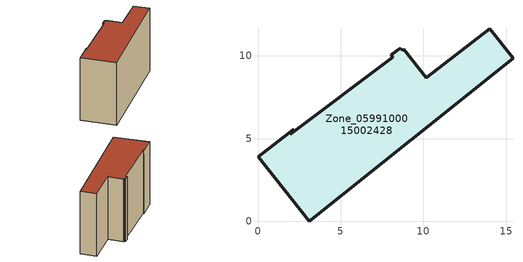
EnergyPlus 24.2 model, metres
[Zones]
Zone_0599100015002428
 floor ground (C_G): 10.17,8.69 14.01,11.65 15.42,9.85 3.1,0 0,3.9 2.17,5.56 1.94,5.26 8.16,9.91 8.05,10.06 8.59,10.48 8.72,10.34 8.81,10.4 z0.72
 wall outside (C_F): 14.01,11.65 10.17,8.69 8.81,10.4 8.72,10.34 8.59,10.48 8.05,10.06 8.16,9.91 1.94,5.26 2.17,5.56 0,3.9 3.1,0 15.42,9.85 14.01,11.65 z0.72:9.88
 roof outside (C_R): 8.16,9.91 1.94,5.26 2.17,5.56 0,3.9 3.1,0 15.42,9.85 14.01,11.65 10.17,8.69 8.81,10.4 8.72,10.34 8.59,10.48 8.05,10.06 z9.88
[BUILDING]
Pand.0599100015002428: North Axis=0; Terrain=City; Loads Convergence Tolerance Value=0.04; Temperature Convergence Tolerance Value=0.4; Solar Distribution=FullExterior; Maximum Number of Warmup Days=25; Minimum Number of Warmup Days=1
[Site:Location]
Rotterdam.The.Hague.AP_ZH_NLD Design_Conditions: Latitude=51.96; Longitude=4.45; Time Zone=1; Elevation=-4.5
[SITE:GROUNDTEMPERATURE:BUILDINGSURFACE]
18, 18, 18, 18, 18, 18, 18, 18, 18, 18, 18, 18
[MATERIAL] Thermal Absorptance=0.9; Solar Absorptance=0.7; Visible Absorptance=0.7
Name | Roughness | Thickness | Conductivity | Density | Specific Heat
G.TC.1975-1991 | MediumSmooth | 0.15 | 0.288461 | 540 | 1210
F.TC.1975-1991 | Rough | 0.3 | 0.230769 | 1920 | 840
R.TC.1975-1991 | MediumRough | 0.2 | 0.153846 | 1500 | 1000
[CONSTRUCTION]
C_G: G.TC.1975-1991
C_F: F.TC.1975-1991
C_R: R.TC.1975-1991
[ZONE]
Zone_0599100015002428: Type=1; Multiplier=1; Ceiling Height=Autocalculate; Volume=Autocalculate; Floor Area=autocalculate; Part of Total Floor Area=Yes
[ZONEINFILTRATION:DESIGNFLOWRATE]
Infil_Zone_0599100015002428: Zone or ZoneList or Space or SpaceList=Zone_0599100015002428; Schedule=AlwaysOn; Design Flow Rate Calculation Method=Flow/Area; Flow Rate per Floor Area=0.003; Constant Term Coefficient=1; Temperature Term Coefficient=0; Velocity Term Coefficient=0; Velocity Squared Term Coefficient=0
[HVACTEMPLATE:ZONE:IDEALLOADSAIRSYSTEM]
Zone_0599100015002428: Maximum Heating Supply Air Temperature=50; Minimum Cooling Supply Air Temperature=13; Maximum Heating Supply Air Humidity Ratio=0.0156; Minimum Cooling Supply Air Humidity Ratio=0.0077; Heating Limit=NoLimit; Cooling Limit=NoLimit; Dehumidification Control Type=ConstantSensibleHeatRatio; Cooling Sensible Heat Ratio=0.7; Dehumidification Setpoint=60; Humidification Control Type=None; Humidification Setpoint=30; Outdoor Air Method=None; Outdoor Air Flow Rate per Person=0.00944; Outdoor Air Flow Rate per Zone Floor Area=0; Outdoor Air Flow Rate per Zone=0; Demand Controlled Ventilation Type=None; Outdoor Air Economizer Type=NoEconomizer; Heat Recovery Type=None; Sensible Heat Recovery Effectiveness=0.7; Latent Heat Recovery Effectiveness=0.65
[ZONECONTROL:THERMOSTAT]
ThermostatControl_Zone_0599100015002428: Zone or ZoneList=Zone_0599100015002428; Control Type Schedule=DualSetpointControlType; Control 1=Thermostat_Zone_0599100015002428; Temperature Difference Between Cutout And Setpoint=0
[THERMOSTATSETPOINT:DUALSETPOINT]
Thermostat_Zone_0599100015002428: Heating Setpoint Temperature Schedule=HeatingSetpoint_Zone_0599100015002428; Cooling Setpoint Temperature Schedule=CoolingSetpoint_Zone_0599100015002428
[SCHEDULE:COMPACT]
HeatingSetpoint_Zone_0599100015002428: Through: 12/31, For: AllDays, Until: 24:00, 21
CoolingSetpoint_Zone_0599100015002428: Through: 12/31, For: AllDays, Until: 24:00, 24
DualSetpointControlType: Through: 12/31, For: AllDays, Until: 24:00, 4
AlwaysOn: Through: 12/31, For: AllDays, Until: 24:00, 1
